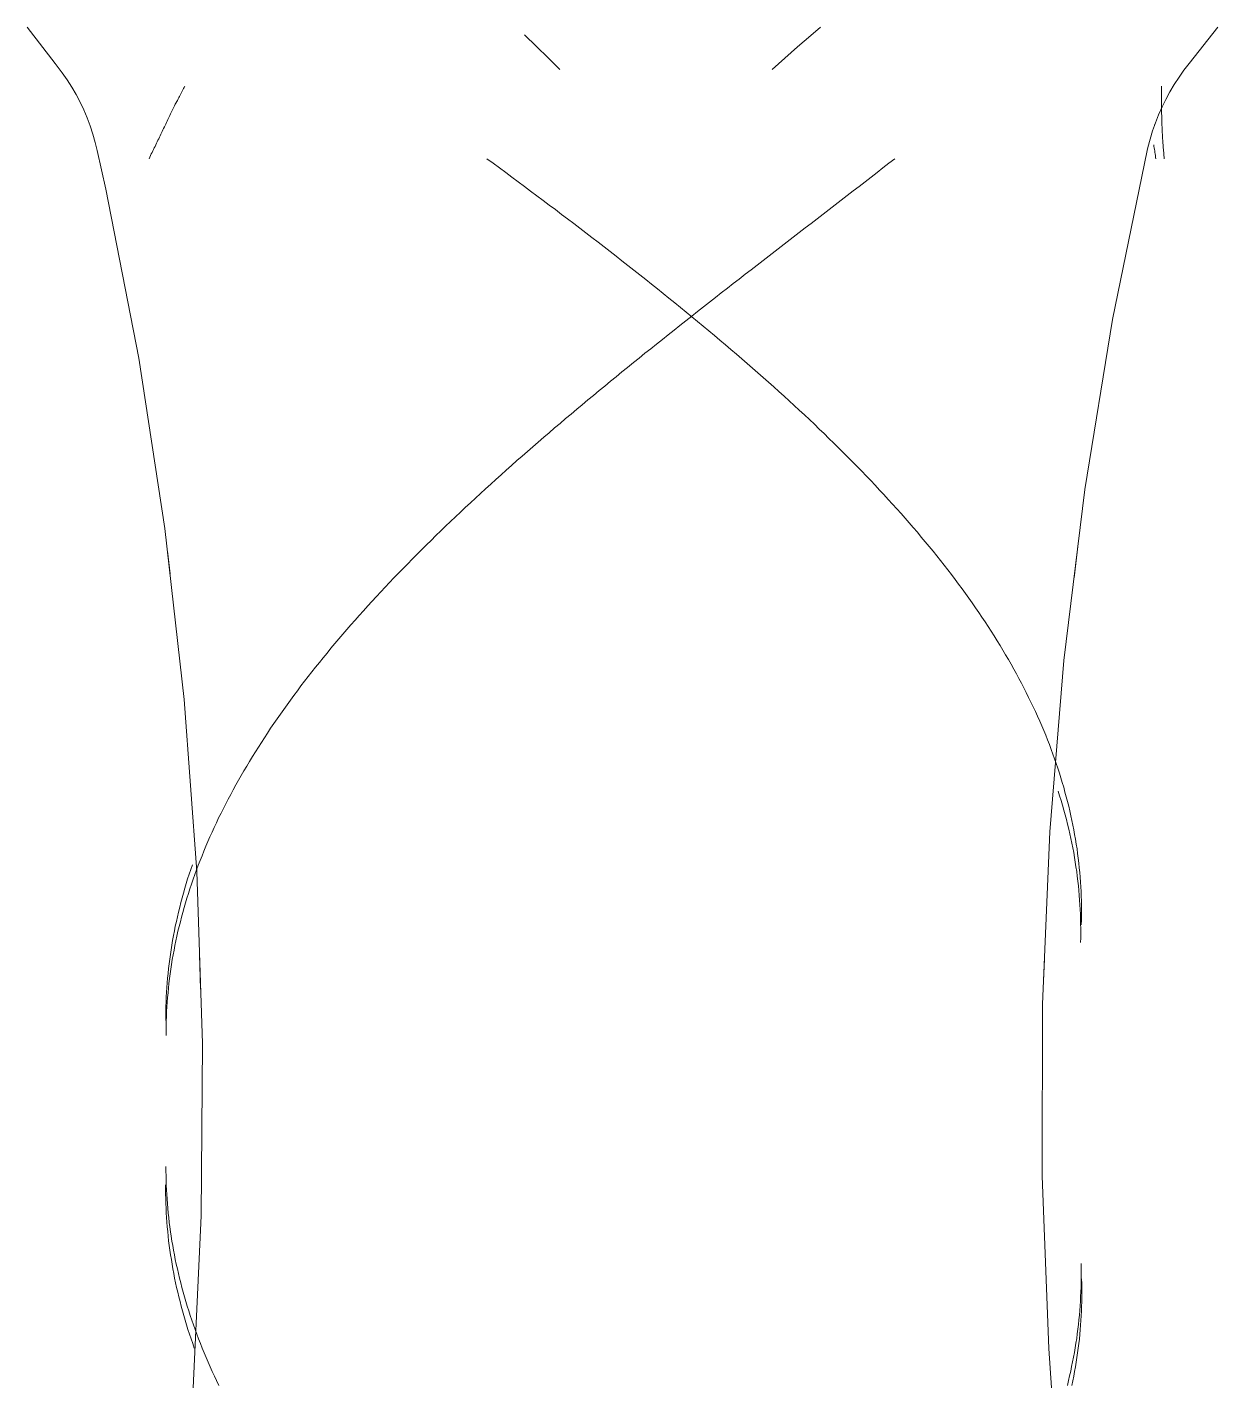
# Model space of a CAD drawing. Header units: inches. Extents: x 21386 to 98862, y -290 to 853.
# Drawn here: x 43138.13 to 43149.23, y 101.31 to 114 of the extents above; entities that cross this region are included whole.
import ezdxf

# ---------------------------------------------------------------- set-up
doc = ezdxf.new("R2010")
doc.units = ezdxf.units.IN
doc.header["$MEASUREMENT"] = 0
doc.layers.add('Q-SPCQ', color=91, linetype='Continuous', lineweight=13)

# ---------------------------------------------------------------- blocks, each defined once
blk = doc.blocks.new('FP_57-Building Section - North_South looking East _ Fitness Center')
at = {"layer": 'Q-SPCQ', "color": 8, "lineweight": 9}
for p, q in [((21710.798, 112.774), (21710.856, 112.731)), ((21710.856, 112.731), (21710.914, 112.688)), ((21710.914, 112.688), (21710.973, 112.645)), ((21714.488, 112.688), (21714.433, 112.645)), ((21714.544, 112.731), (21714.488, 112.688)), ((21714.599, 112.774), (21714.544, 112.731)), ((21710.973, 112.645), (21711.031, 112.602)), ((21711.031, 112.602), (21711.089, 112.558)), ((21711.089, 112.558), (21711.147, 112.515)), ((21714.322, 112.559), (21714.266, 112.516)), ((21714.377, 112.602), (21714.322, 112.559)), ((21714.433, 112.645), (21714.377, 112.602)), ((21711.147, 112.515), (21711.205, 112.472)), ((21711.205, 112.472), (21711.263, 112.429)), ((21711.263, 112.429), (21711.32, 112.385)), ((21714.155, 112.43), (21714.099, 112.387)), ((21714.211, 112.473), (21714.155, 112.43)), ((21714.266, 112.516), (21714.211, 112.473)), ((21711.32, 112.385), (21711.378, 112.342)), ((21711.378, 112.342), (21711.435, 112.299)), ((21711.435, 112.299), (21711.492, 112.255)), ((21713.987, 112.301), (21713.931, 112.257)), ((21714.043, 112.344), (21713.987, 112.301)), ((21714.099, 112.387), (21714.043, 112.344)), ((21711.492, 112.255), (21711.549, 112.212)), ((21711.549, 112.212), (21711.606, 112.169)), ((21711.606, 112.169), (21711.663, 112.126)), ((21713.82, 112.171), (21713.764, 112.128)), ((21713.875, 112.214), (21713.82, 112.171)), ((21713.931, 112.257), (21713.875, 112.214)), ((21711.663, 112.126), (21711.72, 112.082)), ((21711.72, 112.082), (21711.776, 112.039)), ((21711.776, 112.039), (21711.833, 111.995)), ((21713.652, 112.042), (21713.596, 111.998)), ((21713.708, 112.085), (21713.652, 112.042)), ((21713.764, 112.128), (21713.708, 112.085)), ((21711.833, 111.995), (21711.889, 111.952)), ((21711.889, 111.952), (21711.945, 111.909)), ((21711.945, 111.909), (21712.001, 111.865)), ((21713.484, 111.912), (21713.428, 111.869)), ((21713.54, 111.955), (21713.484, 111.912)), ((21713.596, 111.998), (21713.54, 111.955)), ((21712.001, 111.865), (21712.056, 111.822)), ((21712.056, 111.822), (21712.112, 111.778)), ((21712.112, 111.778), (21712.167, 111.735)), ((21713.316, 111.782), (21713.26, 111.739)), ((21713.372, 111.825), (21713.316, 111.782)), ((21713.428, 111.869), (21713.372, 111.825)), ((21712.167, 111.735), (21712.222, 111.692)), ((21712.222, 111.692), (21712.277, 111.648)), ((21713.149, 111.652), (21713.093, 111.609)), ((21713.205, 111.696), (21713.149, 111.652)), ((21713.26, 111.739), (21713.205, 111.696)), ((21712.277, 111.648), (21712.332, 111.605)), ((21712.332, 111.605), (21712.386, 111.561)), ((21712.386, 111.561), (21712.44, 111.518)), ((21713.038, 111.566), (21712.982, 111.522)), ((21713.093, 111.609), (21713.038, 111.566)), ((21712.44, 111.518), (21712.494, 111.474)), ((21712.494, 111.474), (21712.548, 111.431)), ((21712.548, 111.431), (21712.601, 111.387)), ((21712.872, 111.436), (21712.816, 111.392)), ((21712.927, 111.479), (21712.872, 111.436)), ((21712.982, 111.522), (21712.927, 111.479)), ((21712.601, 111.387), (21712.655, 111.344)), ((21712.706, 111.306), (21712.651, 111.262)), ((21712.655, 111.344), (21712.708, 111.3)), ((21712.761, 111.349), (21712.706, 111.306)), ((21712.708, 111.3), (21712.76, 111.257)), ((21712.816, 111.392), (21712.761, 111.349)), ((21712.542, 111.176), (21712.487, 111.132)), ((21712.596, 111.219), (21712.542, 111.176)), ((21712.651, 111.262), (21712.596, 111.219)), ((21712.76, 111.257), (21712.813, 111.213)), ((21712.813, 111.213), (21712.865, 111.17)), ((21712.865, 111.17), (21712.917, 111.126)), ((21712.378, 111.045), (21712.324, 111.002)), ((21712.433, 111.089), (21712.378, 111.045)), ((21712.487, 111.132), (21712.433, 111.089)), ((21712.917, 111.126), (21712.969, 111.083)), ((21712.969, 111.083), (21713.02, 111.039)), ((21713.02, 111.039), (21713.071, 110.995)), ((21712.216, 110.915), (21712.162, 110.872)), ((21712.27, 110.959), (21712.216, 110.915)), ((21712.324, 111.002), (21712.27, 110.959)), ((21713.071, 110.995), (21713.122, 110.952)), ((21713.122, 110.952), (21713.173, 110.908)), ((21713.173, 110.908), (21713.223, 110.865)), ((21712.055, 110.785), (21712.002, 110.741)), ((21712.109, 110.828), (21712.055, 110.785)), ((21712.162, 110.872), (21712.109, 110.828)), ((21713.223, 110.865), (21713.273, 110.821)), ((21713.273, 110.821), (21713.323, 110.777)), ((21713.323, 110.777), (21713.372, 110.734)), ((21711.896, 110.654), (21711.843, 110.611)), ((21711.949, 110.698), (21711.896, 110.654)), ((21712.002, 110.741), (21711.949, 110.698)), ((21713.372, 110.734), (21713.421, 110.69)), ((21713.421, 110.69), (21713.47, 110.647)), ((21713.47, 110.647), (21713.519, 110.603)), ((21711.738, 110.524), (21711.686, 110.48)), ((21711.791, 110.567), (21711.738, 110.524)), ((21711.843, 110.611), (21711.791, 110.567)), ((21713.519, 110.603), (21713.567, 110.559)), ((21713.567, 110.559), (21713.615, 110.516)), ((21713.615, 110.516), (21713.662, 110.472)), ((21711.582, 110.393), (21711.531, 110.35)), ((21711.634, 110.437), (21711.582, 110.393)), ((21711.686, 110.48), (21711.634, 110.437)), ((21713.662, 110.472), (21713.709, 110.428)), ((21713.709, 110.428), (21713.756, 110.385)), ((21713.756, 110.385), (21713.803, 110.341)), ((21711.428, 110.263), (21711.377, 110.219)), ((21711.479, 110.306), (21711.428, 110.263)), ((21711.531, 110.35), (21711.479, 110.306)), ((21713.803, 110.341), (21713.849, 110.297)), ((21713.849, 110.297), (21713.895, 110.253)), ((21711.276, 110.132), (21711.226, 110.088)), ((21711.327, 110.176), (21711.276, 110.132)), ((21711.377, 110.219), (21711.327, 110.176)), ((21713.895, 110.253), (21713.94, 110.21)), ((21713.94, 110.21), (21713.985, 110.166)), ((21713.985, 110.166), (21714.03, 110.122)), ((21711.126, 110.001), (21711.077, 109.958)), ((21711.176, 110.045), (21711.126, 110.001)), ((21711.226, 110.088), (21711.176, 110.045)), ((21714.03, 110.122), (21714.074, 110.078)), ((21714.074, 110.078), (21714.118, 110.035)), ((21714.118, 110.035), (21714.162, 109.991)), ((21711.027, 109.914), (21710.978, 109.87)), ((21711.077, 109.958), (21711.027, 109.914)), ((21714.162, 109.991), (21714.205, 109.947)), ((21714.205, 109.947), (21714.248, 109.903)), ((21714.248, 109.903), (21714.291, 109.86)), ((21710.881, 109.783), (21710.833, 109.74)), ((21710.93, 109.827), (21710.881, 109.783)), ((21710.978, 109.87), (21710.93, 109.827)), ((21714.291, 109.86), (21714.333, 109.816)), ((21714.333, 109.816), (21714.375, 109.772)), ((21714.375, 109.772), (21714.416, 109.728)), ((21710.738, 109.652), (21710.69, 109.609)), ((21710.785, 109.696), (21710.738, 109.652)), ((21710.833, 109.74), (21710.785, 109.696)), ((21714.416, 109.728), (21714.457, 109.684)), ((21714.457, 109.684), (21714.498, 109.641)), ((21714.498, 109.641), (21714.538, 109.597)), ((21710.596, 109.521), (21710.55, 109.478)), ((21710.643, 109.565), (21710.596, 109.521)), ((21710.69, 109.609), (21710.643, 109.565)), ((21714.538, 109.597), (21714.578, 109.553)), ((21714.578, 109.553), (21714.618, 109.509)), ((21714.618, 109.509), (21714.657, 109.465)), ((21710.458, 109.39), (21710.412, 109.346)), ((21710.504, 109.434), (21710.458, 109.39)), ((21710.55, 109.478), (21710.504, 109.434)), ((21714.657, 109.465), (21714.695, 109.421)), ((21714.695, 109.421), (21714.734, 109.378)), ((21714.734, 109.378), (21714.771, 109.334)), ((21710.322, 109.259), (21710.277, 109.215)), ((21710.367, 109.303), (21710.322, 109.259)), ((21710.412, 109.346), (21710.367, 109.303)), ((21714.771, 109.334), (21714.809, 109.29)), ((21714.809, 109.29), (21714.846, 109.246)), ((21714.846, 109.246), (21714.883, 109.202)), ((21710.189, 109.128), (21710.145, 109.084)), ((21710.233, 109.172), (21710.189, 109.128)), ((21710.277, 109.215), (21710.233, 109.172)), ((21714.883, 109.202), (21714.919, 109.158)), ((21714.919, 109.158), (21714.955, 109.114)), ((21714.955, 109.114), (21714.99, 109.07)), ((21710.059, 108.997), (21710.016, 108.953)), ((21710.102, 109.04), (21710.059, 108.997)), ((21710.145, 109.084), (21710.102, 109.04)), ((21714.99, 109.07), (21715.025, 109.026)), ((21715.025, 109.026), (21715.059, 108.982)), ((21709.931, 108.865), (21709.89, 108.822)), ((21709.973, 108.909), (21709.931, 108.865)), ((21710.016, 108.953), (21709.973, 108.909)), ((21715.059, 108.982), (21715.094, 108.939)), ((21715.094, 108.939), (21715.127, 108.895)), ((21715.127, 108.895), (21715.16, 108.851)), ((21709.807, 108.734), (21709.767, 108.69)), ((21709.848, 108.778), (21709.807, 108.734)), ((21709.89, 108.822), (21709.848, 108.778)), ((21715.16, 108.851), (21715.193, 108.807)), ((21715.193, 108.807), (21715.226, 108.763)), ((21715.226, 108.763), (21715.258, 108.719)), ((21709.726, 108.646), (21709.686, 108.603)), ((21709.767, 108.69), (21709.726, 108.646)), ((21715.258, 108.719), (21715.289, 108.675)), ((21715.289, 108.675), (21715.32, 108.631)), ((21715.32, 108.631), (21715.351, 108.587)), ((21709.608, 108.515), (21709.569, 108.471)), ((21709.647, 108.559), (21709.608, 108.515)), ((21709.686, 108.603), (21709.647, 108.559)), ((21715.351, 108.587), (21715.381, 108.543)), ((21715.381, 108.543), (21715.411, 108.499)), ((21715.411, 108.499), (21715.44, 108.455)), ((21709.492, 108.383), (21709.454, 108.34)), ((21709.53, 108.427), (21709.492, 108.383)), ((21709.569, 108.471), (21709.53, 108.427)), ((21715.44, 108.455), (21715.469, 108.411)), ((21715.469, 108.411), (21715.497, 108.367)), ((21715.497, 108.367), (21715.525, 108.323)), ((21709.38, 108.252), (21709.343, 108.208)), ((21709.417, 108.296), (21709.38, 108.252)), ((21709.454, 108.34), (21709.417, 108.296)), ((21715.525, 108.323), (21715.552, 108.279)), ((21715.552, 108.279), (21715.58, 108.235)), ((21715.58, 108.235), (21715.606, 108.191)), ((21709.271, 108.12), (21709.236, 108.076)), ((21709.307, 108.164), (21709.271, 108.12)), ((21709.343, 108.208), (21709.307, 108.164)), ((21715.606, 108.191), (21715.632, 108.147)), ((21715.632, 108.147), (21715.658, 108.103)), ((21715.658, 108.103), (21715.683, 108.059)), ((21709.166, 107.989), (21709.132, 107.945)), ((21709.201, 108.033), (21709.166, 107.989)), ((21709.236, 108.076), (21709.201, 108.033)), ((21715.683, 108.059), (21715.708, 108.015)), ((21715.708, 108.015), (21715.732, 107.971)), ((21715.732, 107.971), (21715.756, 107.927)), ((21709.064, 107.857), (21709.031, 107.813)), ((21709.098, 107.901), (21709.064, 107.857)), ((21709.132, 107.945), (21709.098, 107.901)), ((21715.756, 107.927), (21715.779, 107.883)), ((21715.779, 107.883), (21715.802, 107.839)), ((21708.966, 107.725), (21708.935, 107.681)), ((21708.999, 107.769), (21708.966, 107.725)), ((21709.031, 107.813), (21708.999, 107.769)), ((21715.802, 107.839), (21715.824, 107.795)), ((21715.824, 107.795), (21715.846, 107.75)), ((21715.846, 107.75), (21715.868, 107.706)), ((21708.872, 107.594), (21708.841, 107.55)), ((21708.903, 107.637), (21708.872, 107.594)), ((21708.935, 107.681), (21708.903, 107.637)), ((21715.868, 107.706), (21715.889, 107.662)), ((21715.889, 107.662), (21715.909, 107.618)), ((21715.909, 107.618), (21715.929, 107.574)), ((21708.811, 107.506), (21708.781, 107.462)), ((21708.841, 107.55), (21708.811, 107.506)), ((21715.929, 107.574), (21715.949, 107.53)), ((21715.949, 107.53), (21715.968, 107.486)), ((21715.968, 107.486), (21715.987, 107.442)), ((21708.723, 107.374), (21708.695, 107.33)), ((21708.752, 107.418), (21708.723, 107.374)), ((21708.781, 107.462), (21708.752, 107.418)), ((21715.987, 107.442), (21716.005, 107.398)), ((21716.005, 107.398), (21716.022, 107.354)), ((21716.022, 107.354), (21716.04, 107.31)), ((21708.639, 107.242), (21708.612, 107.198)), ((21708.667, 107.286), (21708.639, 107.242)), ((21708.695, 107.33), (21708.667, 107.286)), ((21716.04, 107.31), (21716.056, 107.265)), ((21716.056, 107.265), (21716.073, 107.221)), ((21716.073, 107.221), (21716.088, 107.177)), ((21708.559, 107.11), (21708.533, 107.066)), ((21708.585, 107.154), (21708.559, 107.11)), ((21708.612, 107.198), (21708.585, 107.154)), ((21716.088, 107.177), (21716.104, 107.133)), ((21716.104, 107.133), (21716.118, 107.089)), ((21716.118, 107.089), (21716.133, 107.045)), ((21708.482, 106.978), (21708.457, 106.934)), ((21708.507, 107.022), (21708.482, 106.978)), ((21708.533, 107.066), (21708.507, 107.022)), ((21716.133, 107.045), (21716.147, 107.001)), ((21716.147, 107.001), (21716.16, 106.957)), ((21716.16, 106.957), (21716.173, 106.912)), ((21708.409, 106.846), (21708.386, 106.802)), ((21708.433, 106.89), (21708.409, 106.846)), ((21708.457, 106.934), (21708.433, 106.89)), ((21716.173, 106.912), (21716.185, 106.868)), ((21716.185, 106.868), (21716.197, 106.824)), ((21708.341, 106.714), (21708.319, 106.67)), ((21708.363, 106.758), (21708.341, 106.714)), ((21708.386, 106.802), (21708.363, 106.758)), ((21716.197, 106.824), (21716.209, 106.78)), ((21716.209, 106.78), (21716.22, 106.736)), ((21716.22, 106.736), (21716.23, 106.692)), ((21708.276, 106.582), (21708.256, 106.538)), ((21708.297, 106.626), (21708.276, 106.582)), ((21708.319, 106.67), (21708.297, 106.626)), ((21716.23, 106.692), (21716.24, 106.647)), ((21716.24, 106.647), (21716.25, 106.603)), ((21716.25, 106.603), (21716.259, 106.559)), ((21708.216, 106.45), (21708.197, 106.406)), ((21708.236, 106.494), (21708.216, 106.45)), ((21708.256, 106.538), (21708.236, 106.494)), ((21716.259, 106.559), (21716.267, 106.515)), ((21716.267, 106.515), (21716.275, 106.471)), ((21716.275, 106.471), (21716.283, 106.427)), ((21708.178, 106.362), (21708.16, 106.318)), ((21708.197, 106.406), (21708.178, 106.362)), ((21716.283, 106.427), (21716.29, 106.382)), ((21716.29, 106.382), (21716.297, 106.338)), ((21716.297, 106.338), (21716.303, 106.294)), ((21708.124, 106.23), (21708.107, 106.186)), ((21708.142, 106.274), (21708.124, 106.23)), ((21708.16, 106.318), (21708.142, 106.274)), ((21716.303, 106.294), (21716.308, 106.25)), ((21716.308, 106.25), (21716.314, 106.206)), ((21716.314, 106.206), (21716.318, 106.161)), ((21708.075, 106.098), (21708.059, 106.054)), ((21708.091, 106.142), (21708.075, 106.098)), ((21708.107, 106.186), (21708.091, 106.142)), ((21716.318, 106.161), (21716.322, 106.117)), ((21716.322, 106.117), (21716.326, 106.073)), ((21716.326, 106.073), (21716.329, 106.029)), ((21708.029, 105.966), (21708.015, 105.922)), ((21708.044, 106.01), (21708.029, 105.966)), ((21708.059, 106.054), (21708.044, 106.01)), ((21716.329, 106.029), (21716.332, 105.985)), ((21716.332, 105.985), (21716.335, 105.94)), ((21707.988, 105.834), (21707.975, 105.79)), ((21708.001, 105.878), (21707.988, 105.834)), ((21708.015, 105.922), (21708.001, 105.878)), ((21716.335, 105.94), (21716.336, 105.896)), ((21716.336, 105.896), (21716.338, 105.852)), ((21716.338, 105.852), (21716.339, 105.808)), ((21707.951, 105.701), (21707.94, 105.657)), ((21707.963, 105.745), (21707.951, 105.701)), ((21707.975, 105.79), (21707.963, 105.745)), ((21716.339, 105.719), (21716.338, 105.675)), ((21716.339, 105.808), (21716.339, 105.763)), ((21716.339, 105.763), (21716.339, 105.719)), ((21707.918, 105.569), (21707.908, 105.525)), ((21707.929, 105.613), (21707.918, 105.569)), ((21707.94, 105.657), (21707.929, 105.613)), ((21716.338, 105.675), (21716.337, 105.631)), ((21707.89, 105.437), (21707.881, 105.393)), ((21707.899, 105.481), (21707.89, 105.437)), ((21707.908, 105.525), (21707.899, 105.481)), ((21707.873, 105.349), (21707.865, 105.305)), ((21707.881, 105.393), (21707.873, 105.349)), ((21707.851, 105.217), (21707.845, 105.173)), ((21707.858, 105.261), (21707.851, 105.217)), ((21707.865, 105.305), (21707.858, 105.261)), ((21707.834, 105.084), (21707.829, 105.04)), ((21707.839, 105.128), (21707.834, 105.084)), ((21707.845, 105.173), (21707.839, 105.128)), ((21707.821, 104.952), (21707.818, 104.908)), ((21707.825, 104.996), (21707.821, 104.952)), ((21707.829, 105.04), (21707.825, 104.996)), ((21707.812, 104.82), (21707.81, 104.776)), ((21707.815, 104.864), (21707.812, 104.82)), ((21707.818, 104.908), (21707.815, 104.864)), ((21707.808, 104.688), (21707.807, 104.643)), ((21707.809, 104.732), (21707.808, 104.688)), ((21707.81, 104.776), (21707.809, 104.732)), ((21707.807, 104.643), (21707.807, 104.599)), ((21707.806, 103.377), (21707.806, 103.333)), ((21707.806, 103.333), (21707.807, 103.29)), ((21707.807, 103.29), (21707.808, 103.246)), ((21707.808, 103.246), (21707.809, 103.203)), ((21707.809, 103.203), (21707.811, 103.16)), ((21707.811, 103.16), (21707.813, 103.116)), ((21707.813, 103.116), (21707.816, 103.073)), ((21707.816, 103.073), (21707.819, 103.029)), ((21707.819, 103.029), (21707.823, 102.986)), ((21707.823, 102.986), (21707.827, 102.942)), ((21707.827, 102.942), (21707.832, 102.899)), ((21707.832, 102.899), (21707.837, 102.855)), ((21707.837, 102.855), (21707.842, 102.812)), ((21707.842, 102.812), (21707.848, 102.768)), ((21707.848, 102.768), (21707.854, 102.725)), ((21707.854, 102.725), (21707.861, 102.681)), ((21707.861, 102.681), (21707.869, 102.638)), ((21707.869, 102.638), (21707.876, 102.595)), ((21707.876, 102.595), (21707.885, 102.551)), ((21707.885, 102.551), (21707.893, 102.508)), ((21707.893, 102.508), (21707.902, 102.464)), ((21707.902, 102.464), (21707.912, 102.421)), ((21707.912, 102.421), (21707.922, 102.377)), ((21707.922, 102.377), (21707.933, 102.334)), ((21707.933, 102.334), (21707.944, 102.29)), ((21707.944, 102.29), (21707.955, 102.247)), ((21716.34, 102.329), (21716.341, 102.286)), ((21716.341, 102.286), (21716.342, 102.243)), ((21707.955, 102.247), (21707.967, 102.203)), ((21707.967, 102.203), (21707.979, 102.16)), ((21707.979, 102.16), (21707.992, 102.117)), ((21716.342, 102.156), (21716.341, 102.113)), ((21716.342, 102.243), (21716.342, 102.2)), ((21716.342, 102.2), (21716.342, 102.156)), ((21707.992, 102.117), (21708.005, 102.073)), ((21708.005, 102.073), (21708.019, 102.03)), ((21708.019, 102.03), (21708.033, 101.986)), ((21716.338, 102.027), (21716.336, 101.984)), ((21716.34, 102.07), (21716.338, 102.027)), ((21716.341, 102.113), (21716.34, 102.07)), ((21708.033, 101.986), (21708.047, 101.943)), ((21708.047, 101.943), (21708.062, 101.899)), ((21708.062, 101.899), (21708.078, 101.856)), ((21716.331, 101.897), (21716.327, 101.854)), ((21716.334, 101.94), (21716.331, 101.897)), ((21716.336, 101.984), (21716.334, 101.94)), ((21708.078, 101.856), (21708.094, 101.813)), ((21708.094, 101.813), (21708.11, 101.769)), ((21708.11, 101.769), (21708.127, 101.726)), ((21716.319, 101.767), (21716.314, 101.724)), ((21716.323, 101.811), (21716.319, 101.767)), ((21716.327, 101.854), (21716.323, 101.811)), ((21708.127, 101.726), (21708.144, 101.682)), ((21708.144, 101.682), (21708.162, 101.639)), ((21708.162, 101.639), (21708.18, 101.596)), ((21716.303, 101.638), (21716.296, 101.594)), ((21716.308, 101.681), (21716.303, 101.638)), ((21716.314, 101.724), (21716.308, 101.681)), ((21708.18, 101.596), (21708.198, 101.552)), ((21708.198, 101.552), (21708.217, 101.509)), ((21708.217, 101.509), (21708.237, 101.465)), ((21716.282, 101.508), (21716.275, 101.465)), ((21716.29, 101.551), (21716.282, 101.508)), ((21716.296, 101.594), (21716.29, 101.551)), ((21708.237, 101.465), (21708.257, 101.422)), ((21708.257, 101.422), (21708.277, 101.379)), ((21708.277, 101.379), (21708.298, 101.335)), ((21716.258, 101.378), (21716.249, 101.335)), ((21716.267, 101.422), (21716.258, 101.378)), ((21716.275, 101.465), (21716.267, 101.422))]:
    blk.add_line(p, q, dxfattribs=at)
blk = doc.blocks.new('FP_58-Building Section - North_South looking East _ Fitness Center')
at = {"layer": 'Q-SPCQ', "color": 8, "lineweight": 9, "flags": 128}
for points in [[(21708.058, 101.312), (21708.134, 102.917), (21708.146, 104.523), (21708.093, 106.128), (21707.977, 107.73), (21707.796, 109.325), (21707.552, 110.913), (21707.245, 112.489), (21707.165, 112.849)], [(21716.95, 112.849), (21716.629, 111.275), (21716.37, 109.69), (21716.175, 108.096), (21716.044, 106.496), (21715.976, 104.891), (21715.973, 103.285), (21716.035, 101.68), (21716.058, 101.312)]]:
    blk.add_lwpolyline(points, dxfattribs=at)
blk = doc.blocks.new('FP_59-Building Section - North_South looking East _ Fitness Center')
at = {"layer": 'Q-SPCQ', "color": 8, "lineweight": 9}
for p, q in [((21713.905, 114), (21713.815, 113.923)), ((21711.147, 113.929), (21711.26, 113.821)), ((21711.26, 113.821), (21711.369, 113.714)), ((21713.693, 113.818), (21713.573, 113.712)), ((21713.815, 113.923), (21713.693, 113.818)), ((21711.369, 113.714), (21711.476, 113.607)), ((21713.573, 113.712), (21713.456, 113.607))]:
    blk.add_line(p, q, dxfattribs=at)
blk = doc.blocks.new('FP_60-Building Section - North_South looking East _ Fitness Center')
at = {"layer": 'Q-SPCQ', "color": 8, "lineweight": 9}
for p, q in [((21706.773, 113.662), (21706.512, 114)), ((21717.608, 114), (21717.343, 113.662))]:
    blk.add_line(p, q, dxfattribs=at)
blk = doc.blocks.new('FP_61-Building Section - North_South looking East _ Fitness Center')
at = {"layer": 'Q-SPCQ', "color": 8, "lineweight": 9}
for p, q in [((21707.97, 113.427), (21707.963, 113.415)), ((21707.976, 113.439), (21707.97, 113.427)), ((21707.983, 113.45), (21707.976, 113.439)), ((21717.086, 113.45), (21717.086, 113.439)), ((21717.086, 113.439), (21717.086, 113.427)), ((21717.086, 113.427), (21717.086, 113.415)), ((21707.906, 113.306), (21707.899, 113.293)), ((21707.912, 113.318), (21707.906, 113.306)), ((21707.919, 113.331), (21707.912, 113.318)), ((21707.925, 113.343), (21707.919, 113.331)), ((21707.931, 113.355), (21707.925, 113.343)), ((21707.938, 113.367), (21707.931, 113.355)), ((21707.944, 113.379), (21707.938, 113.367)), ((21707.951, 113.391), (21707.944, 113.379)), ((21707.957, 113.403), (21707.951, 113.391)), ((21707.963, 113.415), (21707.957, 113.403)), ((21717.086, 113.367), (21717.085, 113.355)), ((21717.085, 113.355), (21717.085, 113.343)), ((21717.085, 113.343), (21717.085, 113.331)), ((21717.085, 113.331), (21717.085, 113.318)), ((21717.085, 113.318), (21717.085, 113.306)), ((21717.085, 113.306), (21717.085, 113.293)), ((21717.086, 113.415), (21717.086, 113.403)), ((21717.086, 113.403), (21717.086, 113.391)), ((21717.086, 113.391), (21717.086, 113.379)), ((21717.086, 113.379), (21717.086, 113.367)), ((21707.842, 113.177), (21707.836, 113.164)), ((21707.849, 113.191), (21707.842, 113.177)), ((21707.855, 113.204), (21707.849, 113.191)), ((21707.861, 113.217), (21707.855, 113.204)), ((21707.868, 113.23), (21707.861, 113.217)), ((21707.874, 113.242), (21707.868, 113.23)), ((21707.88, 113.255), (21707.874, 113.242)), ((21707.887, 113.268), (21707.88, 113.255)), ((21707.893, 113.281), (21707.887, 113.268)), ((21707.899, 113.293), (21707.893, 113.281)), ((21717.085, 113.293), (21717.085, 113.281)), ((21717.085, 113.281), (21717.085, 113.268)), ((21717.085, 113.268), (21717.086, 113.255)), ((21717.086, 113.255), (21717.086, 113.242)), ((21717.086, 113.242), (21717.086, 113.23)), ((21717.086, 113.23), (21717.086, 113.217)), ((21717.086, 113.217), (21717.086, 113.204)), ((21717.086, 113.204), (21717.086, 113.191)), ((21717.086, 113.191), (21717.087, 113.177)), ((21717.087, 113.177), (21717.087, 113.164)), ((21707.784, 113.057), (21707.778, 113.043)), ((21707.791, 113.07), (21707.784, 113.057)), ((21707.797, 113.084), (21707.791, 113.07)), ((21707.804, 113.097), (21707.797, 113.084)), ((21707.81, 113.111), (21707.804, 113.097)), ((21707.816, 113.124), (21707.81, 113.111)), ((21707.823, 113.138), (21707.816, 113.124)), ((21707.829, 113.151), (21707.823, 113.138)), ((21707.836, 113.164), (21707.829, 113.151)), ((21717.087, 113.164), (21717.087, 113.151)), ((21717.087, 113.151), (21717.087, 113.138)), ((21717.087, 113.138), (21717.088, 113.124)), ((21717.088, 113.124), (21717.088, 113.111)), ((21717.088, 113.111), (21717.089, 113.097)), ((21717.089, 113.097), (21717.089, 113.084)), ((21717.089, 113.084), (21717.09, 113.07)), ((21717.09, 113.07), (21717.09, 113.057)), ((21717.09, 113.057), (21717.091, 113.043)), ((21707.724, 112.932), (21707.718, 112.918)), ((21707.731, 112.946), (21707.724, 112.932)), ((21707.738, 112.96), (21707.731, 112.946)), ((21707.745, 112.974), (21707.738, 112.96)), ((21707.751, 112.988), (21707.745, 112.974)), ((21707.758, 113.002), (21707.751, 112.988)), ((21707.764, 113.015), (21707.758, 113.002)), ((21707.771, 113.029), (21707.764, 113.015)), ((21707.778, 113.043), (21707.771, 113.029)), ((21717.091, 113.043), (21717.091, 113.029)), ((21717.091, 113.029), (21717.092, 113.015)), ((21717.092, 113.015), (21717.093, 113.002)), ((21717.093, 113.002), (21717.093, 112.988)), ((21717.093, 112.988), (21717.094, 112.974)), ((21717.094, 112.974), (21717.095, 112.96)), ((21717.095, 112.96), (21717.096, 112.946)), ((21717.096, 112.946), (21717.097, 112.932)), ((21717.097, 112.932), (21717.098, 112.918)), ((21707.662, 112.803), (21707.655, 112.789)), ((21707.669, 112.818), (21707.662, 112.803)), ((21707.676, 112.832), (21707.669, 112.818)), ((21707.683, 112.846), (21707.676, 112.832)), ((21707.69, 112.861), (21707.683, 112.846)), ((21707.697, 112.875), (21707.69, 112.861)), ((21707.704, 112.889), (21707.697, 112.875)), ((21707.711, 112.903), (21707.704, 112.889)), ((21707.718, 112.918), (21707.711, 112.903)), ((21717.098, 112.918), (21717.099, 112.903)), ((21717.099, 112.903), (21717.1, 112.889)), ((21717.1, 112.889), (21717.101, 112.875)), ((21717.101, 112.875), (21717.102, 112.861)), ((21717.102, 112.861), (21717.103, 112.846)), ((21717.103, 112.846), (21717.105, 112.832)), ((21717.105, 112.832), (21717.106, 112.818)), ((21717.106, 112.818), (21717.107, 112.803)), ((21717.107, 112.803), (21717.109, 112.789)), ((21707.655, 112.789), (21707.648, 112.774)), ((21717.109, 112.789), (21717.11, 112.774))]:
    blk.add_line(p, q, dxfattribs=at)
blk = doc.blocks.new('FP_62-Building Section - North_South looking East _ Fitness Center')
at = {"layer": 'Q-SPCQ', "color": 8, "lineweight": 9, "flags": 128}
for points in [[(21707.165, 112.849), (21707.146, 112.926), (21707.124, 113.003), (21707.099, 113.079), (21707.07, 113.154), (21707.039, 113.228), (21707.005, 113.3), (21706.968, 113.371), (21706.928, 113.44), (21706.885, 113.508), (21706.84, 113.574), (21706.792, 113.638), (21706.773, 113.662)], [(21717.343, 113.662), (21717.294, 113.599), (21717.248, 113.533), (21717.204, 113.466), (21717.163, 113.398), (21717.125, 113.327), (21717.09, 113.256), (21717.057, 113.182), (21717.028, 113.108), (21717.001, 113.033), (21716.978, 112.956), (21716.957, 112.879), (21716.95, 112.849)]]:
    blk.add_lwpolyline(points, dxfattribs=at)
blk = doc.blocks.new('Basketball_Backstop-Performance_Sports_Systems-3103-Ceiling_Hung - 27_-0_ to 27_-11 7_8_-V56-Building Section - North_South looking East _ Fitness Center')
at = {"layer": 'Q-SPCQ', "color": 8, "lineweight": 9}
for name in ['FP_60-Building Section - North_South looking East _ Fitness Center', 'FP_59-Building Section - North_South looking East _ Fitness Center', 'FP_62-Building Section - North_South looking East _ Fitness Center', 'FP_61-Building Section - North_South looking East _ Fitness Center', 'FP_58-Building Section - North_South looking East _ Fitness Center', 'FP_57-Building Section - North_South looking East _ Fitness Center']:
    blk.add_blockref(name, (10715.809, 0), dxfattribs=at)
blk = doc.blocks.new('FP_64-Building Section - North_South looking East _ Fitness Center')
at = {"layer": 'Q-SPCQ', "color": 8, "lineweight": 9}
for p, q in [((21707.844, 108.904), (21707.82, 109.115)), ((21716.308, 109.186), (21716.269, 108.864)), ((21708.129, 105.031), (21708.119, 105.354)), ((21715.994, 105.314), (21715.985, 105.103))]:
    blk.add_line(p, q, dxfattribs=at)
blk = doc.blocks.new('FP_65-Building Section - North_South looking East _ Fitness Center')
at = {"layer": 'Q-SPCQ', "color": 8, "lineweight": 9}
for p, q in [((21716.121, 106.876), (21716.135, 106.832)), ((21716.135, 106.832), (21716.149, 106.788)), ((21716.149, 106.788), (21716.162, 106.744)), ((21716.162, 106.744), (21716.174, 106.7)), ((21716.174, 106.7), (21716.186, 106.656)), ((21716.186, 106.656), (21716.198, 106.611)), ((21716.198, 106.611), (21716.209, 106.567)), ((21716.209, 106.567), (21716.22, 106.523)), ((21716.22, 106.523), (21716.23, 106.479)), ((21716.23, 106.479), (21716.239, 106.435)), ((21716.239, 106.435), (21716.249, 106.391)), ((21716.249, 106.391), (21716.257, 106.347)), ((21716.257, 106.347), (21716.266, 106.303)), ((21716.266, 106.303), (21716.273, 106.258)), ((21716.273, 106.258), (21716.281, 106.214)), ((21716.281, 106.214), (21716.287, 106.17)), ((21708.022, 106.102), (21708.008, 106.058)), ((21708.037, 106.146), (21708.022, 106.102)), ((21708.052, 106.19), (21708.037, 106.146)), ((21716.287, 106.17), (21716.294, 106.126)), ((21716.294, 106.126), (21716.299, 106.082)), ((21716.299, 106.082), (21716.305, 106.038)), ((21707.981, 105.97), (21707.969, 105.926)), ((21707.994, 106.014), (21707.981, 105.97)), ((21708.008, 106.058), (21707.994, 106.014)), ((21716.305, 106.038), (21716.31, 105.994)), ((21716.31, 105.994), (21716.314, 105.949)), ((21716.314, 105.949), (21716.318, 105.905)), ((21707.945, 105.838), (21707.934, 105.794)), ((21707.957, 105.882), (21707.945, 105.838)), ((21707.969, 105.926), (21707.957, 105.882)), ((21716.318, 105.905), (21716.321, 105.861)), ((21716.321, 105.861), (21716.324, 105.817)), ((21716.324, 105.817), (21716.327, 105.773)), ((21707.913, 105.705), (21707.903, 105.661)), ((21707.923, 105.749), (21707.913, 105.705)), ((21707.934, 105.794), (21707.923, 105.749)), ((21716.327, 105.773), (21716.329, 105.729)), ((21716.329, 105.729), (21716.33, 105.684)), ((21707.884, 105.573), (21707.876, 105.529)), ((21707.893, 105.617), (21707.884, 105.573)), ((21707.903, 105.661), (21707.893, 105.617)), ((21716.33, 105.684), (21716.331, 105.64)), ((21716.331, 105.64), (21716.332, 105.596)), ((21716.332, 105.596), (21716.332, 105.552)), ((21707.861, 105.441), (21707.854, 105.397)), ((21707.868, 105.485), (21707.861, 105.441)), ((21707.876, 105.529), (21707.868, 105.485)), ((21716.332, 105.508), (21716.331, 105.464)), ((21716.332, 105.552), (21716.332, 105.508)), ((21707.841, 105.309), (21707.835, 105.265)), ((21707.847, 105.353), (21707.841, 105.309)), ((21707.854, 105.397), (21707.847, 105.353)), ((21707.83, 105.221), (21707.826, 105.177)), ((21707.835, 105.265), (21707.83, 105.221)), ((21707.818, 105.089), (21707.814, 105.045)), ((21707.821, 105.133), (21707.818, 105.089)), ((21707.826, 105.177), (21707.821, 105.133)), ((21707.809, 104.957), (21707.807, 104.912)), ((21707.812, 105.001), (21707.809, 104.957)), ((21707.814, 105.045), (21707.812, 105.001)), ((21707.806, 104.868), (21707.805, 104.824)), ((21707.805, 104.824), (21707.805, 104.78)), ((21707.807, 104.912), (21707.806, 104.868)), ((21707.805, 104.78), (21707.805, 104.736)), ((21707.803, 103.205), (21707.803, 103.161)), ((21707.803, 103.161), (21707.803, 103.118)), ((21707.803, 103.118), (21707.804, 103.074)), ((21707.804, 103.074), (21707.805, 103.031)), ((21707.805, 103.031), (21707.807, 102.987)), ((21707.807, 102.987), (21707.809, 102.944)), ((21707.809, 102.944), (21707.812, 102.9)), ((21707.812, 102.9), (21707.815, 102.857)), ((21707.815, 102.857), (21707.818, 102.813)), ((21707.818, 102.813), (21707.822, 102.77)), ((21707.822, 102.77), (21707.827, 102.726)), ((21707.827, 102.726), (21707.831, 102.683)), ((21707.831, 102.683), (21707.837, 102.639)), ((21707.837, 102.639), (21707.843, 102.596)), ((21707.843, 102.596), (21707.849, 102.552)), ((21707.849, 102.552), (21707.856, 102.509)), ((21707.856, 102.509), (21707.863, 102.465)), ((21707.863, 102.465), (21707.87, 102.422)), ((21707.87, 102.422), (21707.878, 102.378)), ((21716.335, 102.471), (21716.336, 102.427)), ((21716.336, 102.427), (21716.336, 102.383)), ((21707.878, 102.378), (21707.887, 102.335)), ((21707.887, 102.335), (21707.896, 102.291)), ((21707.896, 102.291), (21707.905, 102.248)), ((21716.336, 102.296), (21716.335, 102.252)), ((21716.336, 102.383), (21716.336, 102.339)), ((21716.336, 102.339), (21716.336, 102.296)), ((21707.905, 102.248), (21707.915, 102.204)), ((21707.915, 102.204), (21707.926, 102.161)), ((21707.926, 102.161), (21707.937, 102.117)), ((21716.331, 102.165), (21716.329, 102.121)), ((21716.333, 102.208), (21716.331, 102.165)), ((21716.335, 102.252), (21716.333, 102.208)), ((21707.937, 102.117), (21707.948, 102.074)), ((21707.948, 102.074), (21707.96, 102.03)), ((21707.96, 102.03), (21707.972, 101.987)), ((21716.323, 102.034), (21716.319, 101.99)), ((21716.326, 102.077), (21716.323, 102.034)), ((21716.329, 102.121), (21716.326, 102.077)), ((21707.972, 101.987), (21707.985, 101.944)), ((21707.985, 101.944), (21707.998, 101.9)), ((21707.998, 101.9), (21708.011, 101.857)), ((21716.31, 101.903), (21716.305, 101.859)), ((21716.315, 101.946), (21716.31, 101.903)), ((21716.319, 101.99), (21716.315, 101.946)), ((21708.011, 101.857), (21708.025, 101.813)), ((21708.025, 101.813), (21708.04, 101.77)), ((21708.04, 101.77), (21708.055, 101.726)), ((21716.294, 101.772), (21716.287, 101.728)), ((21716.3, 101.815), (21716.294, 101.772)), ((21716.305, 101.859), (21716.3, 101.815)), ((21708.055, 101.726), (21708.07, 101.683)), ((21716.273, 101.641), (21716.265, 101.597)), ((21716.28, 101.684), (21716.273, 101.641)), ((21716.287, 101.728), (21716.28, 101.684)), ((21716.247, 101.51), (21716.238, 101.466)), ((21716.256, 101.553), (21716.247, 101.51)), ((21716.265, 101.597), (21716.256, 101.553)), ((21716.218, 101.379), (21716.207, 101.335)), ((21716.228, 101.423), (21716.218, 101.379)), ((21716.238, 101.466), (21716.228, 101.423))]:
    blk.add_line(p, q, dxfattribs=at)
blk = doc.blocks.new('FP_66-Building Section - North_South looking East _ Fitness Center')
at = {"layer": 'Q-SPCQ', "color": 8, "lineweight": 9}
for p, q in [((21706.773, 113.662), (21706.512, 114)), ((21717.608, 114), (21717.343, 113.662))]:
    blk.add_line(p, q, dxfattribs=at)
blk = doc.blocks.new('FP_67-Building Section - North_South looking East _ Fitness Center')
at = {"layer": 'Q-SPCQ', "color": 8, "lineweight": 9, "flags": 128}
for points in [[(21707.005, 113.3), (21706.968, 113.371), (21706.928, 113.44)], [(21717.09, 113.256), (21717.057, 113.182), (21717.028, 113.108), (21717.02, 113.087)]]:
    blk.add_lwpolyline(points, dxfattribs=at)
blk = doc.blocks.new('FP_68-Building Section - North_South looking East _ Fitness Center')
at = {"layer": 'Q-SPCQ', "color": 8, "lineweight": 9}
for p, q in [((21717.012, 112.903), (21717.014, 112.889)), ((21717.014, 112.889), (21717.016, 112.875)), ((21717.016, 112.875), (21717.018, 112.861)), ((21717.018, 112.861), (21717.021, 112.846)), ((21717.021, 112.846), (21717.023, 112.832)), ((21717.023, 112.832), (21717.025, 112.818)), ((21717.025, 112.818), (21717.028, 112.803)), ((21717.028, 112.803), (21717.03, 112.789)), ((21717.03, 112.789), (21717.033, 112.774))]:
    blk.add_line(p, q, dxfattribs=at)
blk = doc.blocks.new('Basketball_Backstop-Performance_Sports_Systems-3103-Ceiling_Hung - 27_-0_ to 27_-11 7_8_-V63-Building Section - North_South looking East _ Fitness Center')
at = {"layer": 'Q-SPCQ', "color": 8, "lineweight": 9}
for name in ['FP_66-Building Section - North_South looking East _ Fitness Center', 'FP_67-Building Section - North_South looking East _ Fitness Center', 'FP_68-Building Section - North_South looking East _ Fitness Center', 'FP_64-Building Section - North_South looking East _ Fitness Center', 'FP_65-Building Section - North_South looking East _ Fitness Center']:
    blk.add_blockref(name, (10715.809, 0), dxfattribs=at)

msp = doc.modelspace()

# ---------------------------------------------------------------- block references
at = {"layer": 'Q-SPCQ', "color": 8, "lineweight": 9}
for name in ['Basketball_Backstop-Performance_Sports_Systems-3103-Ceiling_Hung - 27_-0_ to 27_-11 7_8_-V56-Building Section - North_South looking East _ Fitness Center', 'Basketball_Backstop-Performance_Sports_Systems-3103-Ceiling_Hung - 27_-0_ to 27_-11 7_8_-V63-Building Section - North_South looking East _ Fitness Center']:
    msp.add_blockref(name, (10715.809, 0), dxfattribs=at)

doc.saveas('drawing.dxf')
